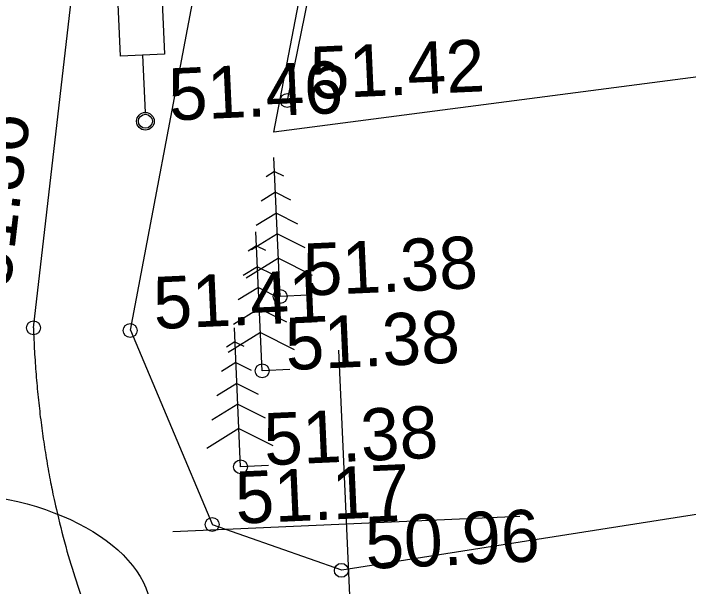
# Model space of a CAD drawing. Extents: x 639882 to 641635, y 6455747 to 6456742.
# Drawn here: x 640535.26 to 640544.98, y 6455972.9 to 6455981.14 of the extents above; entities that cross this region are included whole.
import ezdxf

# ---------------------------------------------------------------- set-up
doc = ezdxf.new("R2010")
doc.units = 0
for name, color, linetype in [('KIHT_10', 7, 'Continuous'), ('KIHT_28', 7, 'Continuous'), ('KIHT_30', 7, 'Continuous'), ('KIHT_40', 7, 'Continuous'), ('KIHT_46', 7, 'Continuous'), ('KIHT_54', 7, 'Continuous'), ('KIHT_55', 7, 'Continuous'), ('KIHT_59', 7, 'Continuous'), ('KIHT_61', 7, 'Continuous')]:
    doc.layers.add(name, color=color, linetype=linetype)

# ---------------------------------------------------------------- blocks, each defined once
blk = doc.blocks.new('PUNKT')
at = {"layer": 'KIHT_54'}
blk.add_circle((0, 0), 0.1, dxfattribs=at)
blk = doc.blocks.new('VLIIKM')
at = {"layer": 'KIHT_46'}
blk.add_line((0, 0.9506), (0, 0.1265), dxfattribs=at)
blk.add_lwpolyline([(-0.3167, 2.0273), (0.3167, 2.0273), (0.3167, 0.9506), (-0.3167, 0.9506)], close=True, dxfattribs=at)
blk.add_circle((0, 0), 0.1265, dxfattribs=at)
blk = doc.blocks.new('VKUUSK')
at = {"layer": 'KIHT_10'}
for p, q in [((0, 0), (0, 2)), ((0, 1.8), (-0.1259, 1.73)), ((0, 1.8), (0.1259, 1.73)), ((0, 1.5), (-0.212, 1.3823)), ((0, 1.5), (0.212, 1.3823)), ((0, 1.2), (-0.298, 1.0345)), ((0, 1.2), (0.298, 1.0345)), ((0, 0.9), (-0.384, 0.6867)), ((0, 0.9), (0.384, 0.6867)), ((0, 0.55), (-0.4753, 0.2859)), ((0, 0.55), (0.4753, 0.2859)), ((0.4, 0), (0, 0))]:
    blk.add_line(p, q, dxfattribs=at)
blk = doc.blocks.new('VKORIS')
at = {"layer": 'KIHT_61'}
for p, q in [((0, 2.5), (0, -2.5)), ((-2.5, 0), (2.5, 0))]:
    blk.add_line(p, q, dxfattribs=at)

msp = doc.modelspace()

# ---------------------------------------------------------------- linework, layer by layer
at = {"layer": 'KIHT_10'}
for p, q in [((640541.533, 6455991.351), (640539.199, 6455979.891)), ((640539.199, 6455979.891), (640539.199, 6455979.891)), ((640539.102, 6455977.066), (640539.102, 6455977.066)), ((640538.841, 6455975.998), (640538.841, 6455975.998)), ((640538.534, 6455974.623), (640538.534, 6455974.623))]:
    msp.add_line(p, q, dxfattribs=at)
at = {"layer": 'KIHT_28'}
for p, q in [((640536.944, 6455976.585), (640541.45, 6456000.312)), ((640536.944, 6455976.585), (640536.944, 6455976.585)), ((640536.944, 6455976.585), (640538.124, 6455973.786)), ((640538.124, 6455973.786), (640538.124, 6455973.786)), ((640539.985, 6455973.131), (640539.985, 6455973.131))]:
    msp.add_line(p, q, dxfattribs=at)
msp.add_lwpolyline([(640593.951, 6455983.096), (640592.761, 6455978.215), (640561.528, 6455976.347), (640560.826, 6455981.988), (640559.695, 6455976.224), (640539.985, 6455973.131), (640538.124, 6455973.786)], dxfattribs=at)
at = {"layer": 'KIHT_30'}
msp.add_line((640535.547, 6455976.617), (640535.547, 6455976.617), dxfattribs=at)
msp.add_lwpolyline([(640535.547, 6455976.617), (640536.127, 6455981.613), (640540.059, 6455999.904), (640541.45, 6456000.312)], dxfattribs=at)
msp.add_open_spline([(640535.547, 6455976.617), (640535.618, 6455974.746), (640536.58, 6455971.609), (640537.768, 6455970.013), (640539.043, 6455969.069), (640540.471, 6455968.391)], degree=2, dxfattribs=at)
at = {"layer": 'KIHT_40'}
msp.add_lwpolyline([(640560.681, 6455982.264), (640539.009, 6455979.432), (640551.381, 6456043.774), (640571.741, 6456040.622), (640560.681, 6455982.264)], dxfattribs=at)
at = {"layer": 'KIHT_46'}
msp.add_line((640537.156, 6455979.587), (640537.156, 6455979.587), dxfattribs=at)
at = {"layer": 'KIHT_55'}
msp.add_ellipse((640534.24, 6455972.542), major_axis=(3.0069, -0.0928), ratio=0.570007, dxfattribs=at)

# ---------------------------------------------------------------- block references
at = {"layer": 'KIHT_10', "rotation": 2.56399}
for p in [(640539.1, 6455977.07), (640538.84, 6455976), (640538.53, 6455974.62)]:
    msp.add_blockref('VKUUSK', p, dxfattribs=at)
at = {"layer": 'KIHT_46', "rotation": 2.56399}
msp.add_blockref('VLIIKM', (640537.16, 6455979.59), dxfattribs=at)
at = {"layer": 'KIHT_54', "rotation": 2.56399}
for p in [(640539.2, 6455979.89), (640537.16, 6455979.59), (640539.1, 6455977.07), (640535.55, 6455976.62), (640536.94, 6455976.58), (640538.84, 6455976), (640538.53, 6455974.62), (640538.12, 6455973.79), (640539.98, 6455973.13)]:
    msp.add_blockref('PUNKT', p, dxfattribs=at)
at = {"layer": 'KIHT_61', "rotation": 2.56399}
msp.add_blockref('VKORIS', (640540.05, 6455973.8), dxfattribs=at)

# ---------------------------------------------------------------- texts
for s, p in [('51.42', (640539.55, 6455979.91)), ('51.46', (640537.51, 6455979.6)), ('51.38', (640539.45, 6455977.08)), ('51.41', (640537.29, 6455976.6)), ('51.38', (640539.19, 6455976.01)), ('51.38', (640538.88, 6455974.64)), ('51.17', (640538.47, 6455973.8)), ('50.96', (640540.34, 6455973.15))]:
    msp.add_text(s, height=0.75, rotation=2.56399).set_placement(p)
at = {"layer": 'KIHT_59'}
msp.add_text('51.36', height=0.75, rotation=83.36264, dxfattribs=at).set_placement((640535.21, 6455977.17))

doc.saveas('drawing.dxf')
